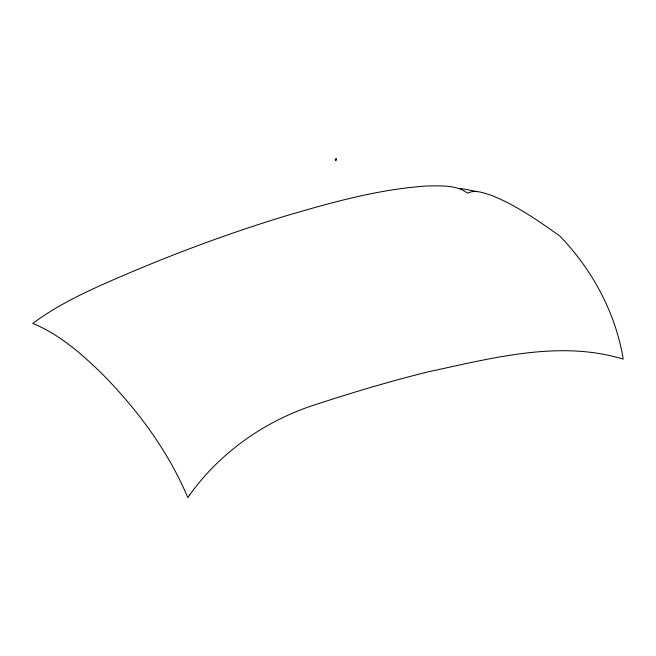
<?xml version="1.0" encoding="UTF-8"?>
<svg xmlns="http://www.w3.org/2000/svg" width="656" height="656" viewBox="0 0 656 656"><rect width="100%" height="100%" fill="white"/><g stroke="black" fill="none" stroke-linecap="round" stroke-linejoin="round"><path stroke-width="0.98" d="M460.332 188.387L476.928 191.495M336.38 158.932C336.159 163.647 333.863 157.661 336.38 158.932M189.666 494.968L187.813 497.65C168.289 450.984 137.293 409.524 101.918 373.608C81.475 353.814 59.45 334.322 32.8 323.433C57.892 304.712 86.379 291.494 114.98 279.103C170.839 254.782 228.034 233.454 286.336 215.734C332.584 202.171 379.594 188.985 427.917 185.935C441.16 185.96 456.363 184.713 467.539 193.167C475.198 189.264 484.136 193.077 491.672 195.472C516.42 205.328 538.42 220.818 559.994 236.193C592.335 269.755 615.681 312.904 623.2 359.111C559.347 339.636 491.524 358.381 428.319 371.796C390.976 381.029 354.101 392.026 317.545 403.948C266.787 419.725 220.637 451.582 189.666 494.968"/></g></svg>
